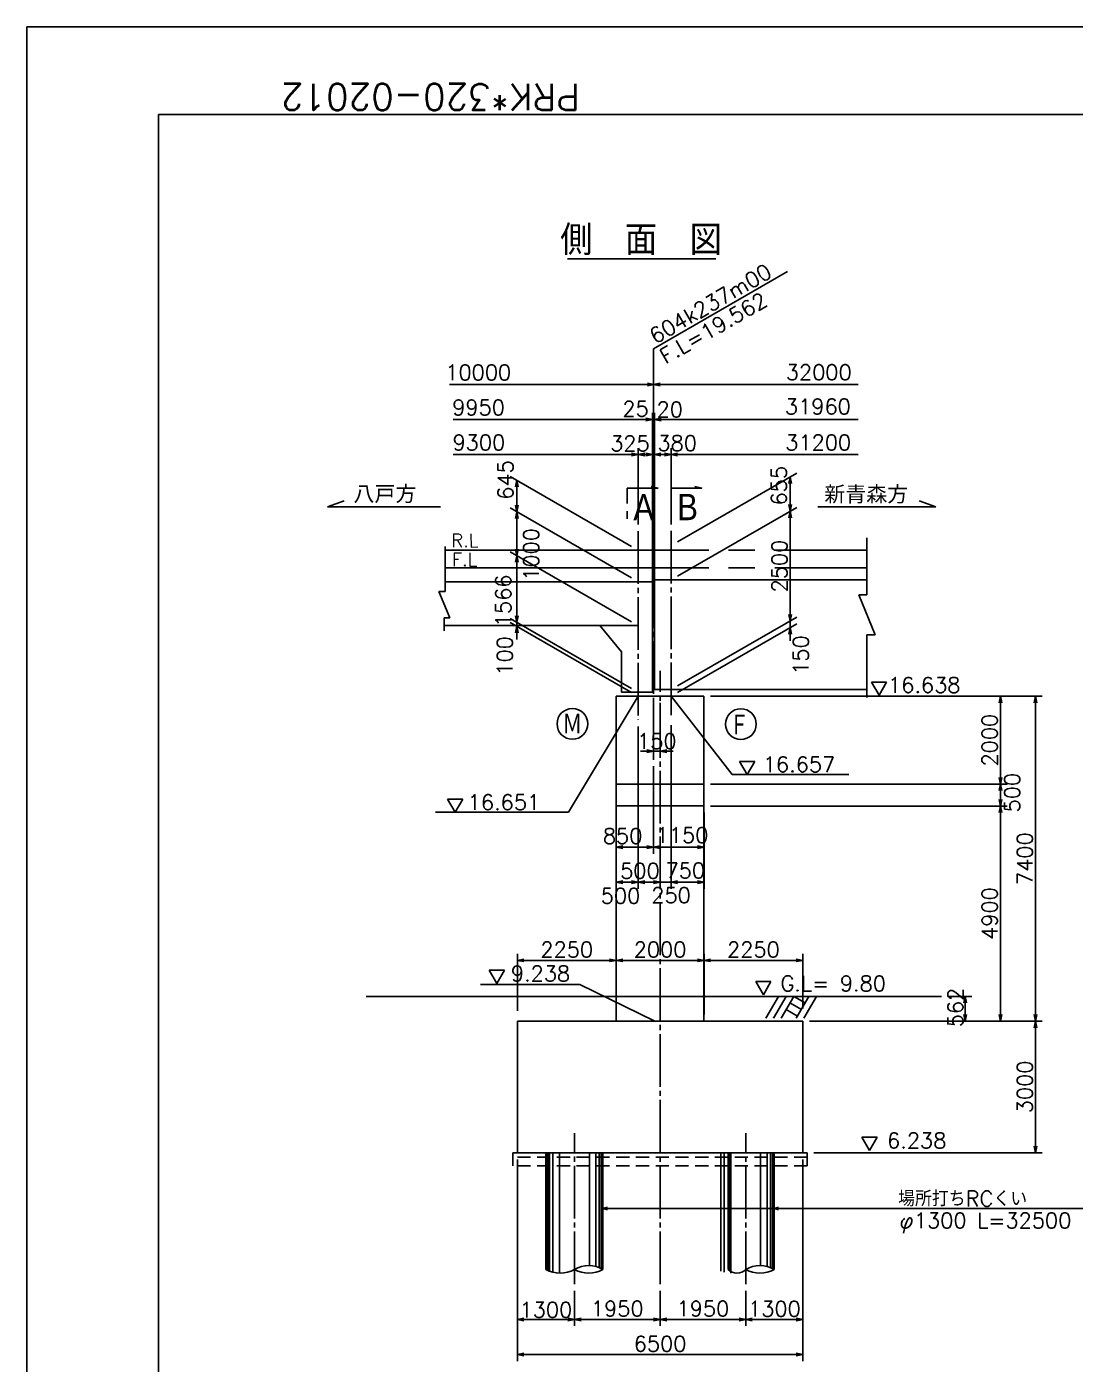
# Model space of a CAD drawing. Extents: x 284700 to 368800, y 984 to 60384.
# Drawn here: x 284700 to 308576, y 29913 to 60384 of the extents above; entities that cross this region are included whole.
import ezdxf
from ezdxf.enums import TextEntityAlignment as Align

# ---------------------------------------------------------------- set-up
doc = ezdxf.new("R2010")
doc.units = 0
doc.header["$LTSCALE"] = 300
doc.header["$MEASUREMENT"] = 0
doc.linetypes.add('HASEN1', pattern=[3, 2, -1])
doc.linetypes.add('TEN1SEN1', pattern=[25, 20, -1.5, 2, -1.5])
doc.layers.get('0').update_dxf_attribs({"linetype": 'CONTINUOUS'})
doc.layers.get('DEFPOINTS').update_dxf_attribs({"linetype": 'CONTINUOUS'})
for name, color, linetype in [('LAYER001', 7, 'CONTINUOUS'), ('LAYER002', 3, 'CONTINUOUS'), ('RLFL', 3, 'CONTINUOUS'), ('タイトル', 3, 'CONTINUOUS'), ('寸法', 1, 'CONTINUOUS'), ('文字', 3, 'CONTINUOUS'), ('枠', 2, 'CONTINUOUS'), ('構造上部', 4, 'CONTINUOUS'), ('構造線', 3, 'CONTINUOUS'), ('記号-1', 7, 'CONTINUOUS')]:
    doc.layers.add(name, color=color, linetype=linetype)
doc.styles.add('MS明朝', font='MS PMincho.ttf')
doc.styles.get("Standard").update_dxf_attribs({"font": 'romans.shx', "bigfont": 'extfont.shx'})
doc.dimstyles.new('DIMST1_100', dxfattribs={"dimscale": 100, "dimtxt": 3.5, "dimasz": 1.5, "dimexe": 1.5, "dimexo": 1.5, "dimgap": 0.7, "dimtad": 1, "dimdec": 0, "dimzin": 0, "dimdsep": 46, "dimtxsty": 'Standard', "dimblk": 'arrow_1', "dimcen": 1.5, "dimdle": 3, "dimclrd": 1, "dimclre": 1, "dimclrt": 3, "dimaunit": 1, "dimadec": 3, "dimazin": 0, "dimtfac": 1, "dimtdec": 0, "dimtmove": 2, "dimatfit": 3, "dimldrblk": 'OPEN30', "dimfxl": 0, "dimtvp": 0.7, "dimtolj": 1, "dimtzin": 0, "dimarcsym": 0})
doc.dimstyles.get("Standard").update_dxf_attribs({"dimtxt": 0.18, "dimasz": 0.18, "dimexe": 0.18, "dimexo": 0.0625, "dimgap": 0.09, "dimtad": 0, "dimtih": 1, "dimtoh": 1, "dimdec": 4, "dimzin": 0, "dimdsep": 46, "dimtxsty": 'Standard', "dimcen": 0.09, "dimadec": 0, "dimazin": 0, "dimtfac": 1, "dimtdec": 4, "dimtofl": 0, "dimtmove": 0, "dimatfit": 3, "dimfxl": 0, "dimtolj": 1, "dimtzin": 0, "dimarcsym": 0})

# ---------------------------------------------------------------- blocks, each defined once
blk = doc.blocks.new('arrow_1')
at = {"color": 0}
for p, q in [((0, 0), (-1, 0.2)), ((0, 0), (-1, -0.2)), ((-1, 0), (0, 0))]:
    blk.add_line(p, q, dxfattribs=at)
blk = doc.blocks.new('*D64')
at = {"layer": 'DEFPOINTS', "color": 0, "linetype": 'Continuous'}
for p in [(295872, 34731), (302372, 34731), (295872, 30135)]:
    blk.add_point(p, dxfattribs=at)
at = {"layer": '構造上部', "color": 1, "linetype": 'Continuous', "lineweight": -2}
for p, q in [((295872, 34581), (295872, 29985)), ((302372, 34581), (302372, 29985)), ((302222, 30135), (296022, 30135))]:
    blk.add_line(p, q, dxfattribs=at)
at = {"layer": '構造上部', "color": 1, "linetype": 'Continuous', "lineweight": -2, "xscale": 150, "yscale": 150, "zscale": 150, "rotation": 180}
blk.add_blockref('arrow_1', (295872, 30135), dxfattribs=at)
at = {"layer": '構造上部', "color": 1, "linetype": 'Continuous', "lineweight": -2, "xscale": 150, "yscale": 150, "zscale": 150}
blk.add_blockref('arrow_1', (302372, 30135), dxfattribs=at)
at = {"layer": '構造上部', "color": 3, "linetype": 'Continuous', "insert": (299122, 30380), "char_height": 350, "attachment_point": 5}
blk.add_mtext('\\A1;6500', dxfattribs=at)
blk = doc.blocks.new('_Open30')
at = {"layer": '記号-1', "color": 0, "linetype": 'Continuous', "lineweight": -2}
for p, q in [((-1, 0.27), (0, 0)), ((0, 0), (-1, -0.27)), ((0, 0), (-1, 0))]:
    blk.add_line(p, q, dxfattribs=at)
blk = doc.blocks.new('*D71')
at = {"layer": 'DEFPOINTS', "color": 0, "linetype": 'Continuous'}
for p in [(295860, 46817), (298622, 45223), (298622, 45131)]:
    blk.add_point(p, dxfattribs=at)
at = {"layer": '構造上部', "color": 1, "linetype": 'Continuous', "lineweight": -2}
for p, q in [((295860, 46967), (295860, 47117)), ((298472, 45309), (295710, 46904)), ((298472, 45218), (295710, 46812)), ((295860, 46726), (295860, 46817)), ((295860, 46576), (295860, 46426))]:
    blk.add_line(p, q, dxfattribs=at)
at = {"layer": '構造上部', "color": 1, "linetype": 'Continuous', "lineweight": -2, "xscale": 150, "yscale": 150, "zscale": 150}
for p, rotation in [((295860, 46817), 270), ((295860, 46726), 90)]:
    blk.add_blockref('arrow_1', p, dxfattribs=dict(at, rotation=rotation))
at = {"layer": '構造上部', "color": 3, "linetype": 'Continuous', "insert": (295584, 46051), "char_height": 350, "attachment_point": 5, "rotation": 90}
blk.add_mtext('\\A1;100', dxfattribs=at)
blk = doc.blocks.new('*D70')
at = {"layer": 'DEFPOINTS', "color": 0, "linetype": 'Continuous'}
for p in [(298972, 42631), (298122, 42291), (298122, 41690)]:
    blk.add_point(p, dxfattribs=at)
at = {"layer": '構造上部', "color": 1, "linetype": 'Continuous', "lineweight": -2}
for p, q in [((298972, 42481), (298972, 41540)), ((298122, 42141), (298122, 41540)), ((298822, 41690), (298272, 41690))]:
    blk.add_line(p, q, dxfattribs=at)
at = {"layer": '構造上部', "color": 1, "linetype": 'Continuous', "lineweight": -2, "xscale": 150, "yscale": 150, "zscale": 150, "rotation": 180}
blk.add_blockref('arrow_1', (298122, 41690), dxfattribs=at)
at = {"layer": '構造上部', "color": 1, "linetype": 'Continuous', "lineweight": -2, "xscale": 150, "yscale": 150, "zscale": 150}
blk.add_blockref('arrow_1', (298972, 41690), dxfattribs=at)
at = {"layer": '構造上部', "color": 3, "linetype": 'Continuous', "insert": (298268, 41947), "char_height": 350, "attachment_point": 5}
blk.add_mtext('\\A1;850', dxfattribs=at)
blk = doc.blocks.new('*D67')
at = {"layer": 'DEFPOINTS', "color": 0, "linetype": 'Continuous'}
for p in [(297172, 31735), (299122, 31735), (297172, 30935)]:
    blk.add_point(p, dxfattribs=at)
at = {"layer": '構造上部', "color": 1, "linetype": 'Continuous', "lineweight": -2}
for p, q in [((297172, 31585), (297172, 30785)), ((299122, 31585), (299122, 30785)), ((298972, 30935), (297322, 30935))]:
    blk.add_line(p, q, dxfattribs=at)
at = {"layer": '構造上部', "color": 1, "linetype": 'Continuous', "lineweight": -2, "xscale": 150, "yscale": 150, "zscale": 150, "rotation": 180}
blk.add_blockref('arrow_1', (297172, 30935), dxfattribs=at)
at = {"layer": '構造上部', "color": 1, "linetype": 'Continuous', "lineweight": -2, "xscale": 150, "yscale": 150, "zscale": 150}
blk.add_blockref('arrow_1', (299122, 30935), dxfattribs=at)
at = {"layer": '構造上部', "color": 3, "linetype": 'Continuous', "insert": (298147, 31180), "char_height": 350, "attachment_point": 5}
blk.add_mtext('\\A1;1950', dxfattribs=at)
blk = doc.blocks.new('*D56')
at = {"layer": 'DEFPOINTS', "color": 0, "linetype": 'Continuous'}
for p in [(295860, 48334), (298622, 46740), (298622, 45223)]:
    blk.add_point(p, dxfattribs=at)
at = {"layer": '寸法', "color": 1, "linetype": 'Continuous', "lineweight": -2}
for p, q in [((298472, 46826), (295710, 48421)), ((295860, 46967), (295860, 48184)), ((298472, 45309), (295710, 46904))]:
    blk.add_line(p, q, dxfattribs=at)
at = {"layer": '寸法', "color": 1, "linetype": 'Continuous', "lineweight": -2, "xscale": 150, "yscale": 150, "zscale": 150}
for p, rotation in [((295860, 48334), 90), ((295860, 46817), 270)]:
    blk.add_blockref('arrow_1', p, dxfattribs=dict(at, rotation=rotation))
at = {"layer": '寸法', "color": 3, "linetype": 'Continuous', "insert": (295552, 47305), "char_height": 350, "attachment_point": 5, "rotation": 90}
blk.add_mtext('\\A1;1566', dxfattribs=at)
blk = doc.blocks.new('*D55')
at = {"layer": 'DEFPOINTS', "color": 0, "linetype": 'Continuous'}
for p in [(295860, 50051), (298622, 48457), (298622, 47740)]:
    blk.add_point(p, dxfattribs=at)
at = {"layer": '寸法', "color": 1, "linetype": 'Continuous', "lineweight": -2}
for p, q in [((298472, 48543), (295710, 50138)), ((295860, 49484), (295860, 49901)), ((298472, 47826), (295710, 49421))]:
    blk.add_line(p, q, dxfattribs=at)
at = {"layer": '寸法', "color": 1, "linetype": 'Continuous', "lineweight": -2, "xscale": 150, "yscale": 150, "zscale": 150}
for p, rotation in [((295860, 50051), 90), ((295860, 49334), 270)]:
    blk.add_blockref('arrow_1', p, dxfattribs=dict(at, rotation=rotation))
at = {"layer": '寸法', "color": 3, "linetype": 'Continuous', "insert": (295600, 50059), "char_height": 350, "attachment_point": 5, "rotation": 90}
blk.add_mtext('\\A1;645', dxfattribs=at)
blk = doc.blocks.new('*D54')
at = {"layer": 'DEFPOINTS', "color": 0, "linetype": 'Continuous'}
for p in [(295860, 49334), (298622, 47740), (298622, 46740)]:
    blk.add_point(p, dxfattribs=at)
at = {"layer": '寸法', "color": 1, "linetype": 'Continuous', "lineweight": -2}
for p, q in [((298472, 47826), (295710, 49421)), ((295860, 48484), (295860, 49184)), ((298472, 46826), (295710, 48421))]:
    blk.add_line(p, q, dxfattribs=at)
at = {"layer": '寸法', "color": 1, "linetype": 'Continuous', "lineweight": -2, "xscale": 150, "yscale": 150, "zscale": 150}
for p, rotation in [((295860, 49334), 90), ((295860, 48334), 270)]:
    blk.add_blockref('arrow_1', p, dxfattribs=dict(at, rotation=rotation))
at = {"layer": '寸法', "color": 3, "linetype": 'Continuous', "insert": (296187, 48362), "char_height": 350, "attachment_point": 5, "rotation": 90}
blk.add_mtext('\\A1;1000', dxfattribs=at)
blk = doc.blocks.new('*D53')
at = {"layer": 'DEFPOINTS', "color": 0}
for p in [(298122, 43031), (298622, 43131), (298122, 40896)]:
    blk.add_point(p, dxfattribs=at)
at = {"layer": '寸法', "color": 1, "lineweight": -2}
for p, q in [((298622, 42981), (298622, 40746)), ((298122, 42881), (298122, 40746)), ((298472, 40896), (298272, 40896))]:
    blk.add_line(p, q, dxfattribs=at)
at = {"layer": '寸法', "color": 1, "lineweight": -2, "xscale": 150, "yscale": 150, "zscale": 150, "rotation": 180}
blk.add_blockref('arrow_1', (298122, 40896), dxfattribs=at)
at = {"layer": '寸法', "color": 1, "lineweight": -2, "xscale": 150, "yscale": 150, "zscale": 150}
blk.add_blockref('arrow_1', (298622, 40896), dxfattribs=at)
at = {"layer": '寸法', "color": 3, "insert": (298221, 40584), "char_height": 350, "attachment_point": 5}
blk.add_mtext('\\A1;500', dxfattribs=at)
blk = doc.blocks.new('*D49')
at = {"layer": 'DEFPOINTS', "color": 0}
for p in [(298122, 39115), (298122, 37731), (300122, 37731)]:
    blk.add_point(p, dxfattribs=at)
at = {"layer": '寸法', "color": 1, "lineweight": -2}
for p, q in [((298122, 37881), (298122, 39265)), ((299972, 39115), (298272, 39115)), ((300122, 37881), (300122, 39265))]:
    blk.add_line(p, q, dxfattribs=at)
at = {"layer": '寸法', "color": 1, "lineweight": -2, "xscale": 150, "yscale": 150, "zscale": 150, "rotation": 180}
blk.add_blockref('arrow_1', (298122, 39115), dxfattribs=at)
at = {"layer": '寸法', "color": 1, "lineweight": -2, "xscale": 150, "yscale": 150, "zscale": 150}
blk.add_blockref('arrow_1', (300122, 39115), dxfattribs=at)
at = {"layer": '寸法', "color": 3, "insert": (299122, 39360), "char_height": 350, "attachment_point": 5}
blk.add_mtext('\\A1;2000', dxfattribs=at)
blk = doc.blocks.new('*D50')
at = {"layer": 'DEFPOINTS', "color": 0}
for p in [(300122, 45131), (302372, 37731), (307672, 37731)]:
    blk.add_point(p, dxfattribs=at)
at = {"layer": '寸法', "color": 1, "lineweight": -2}
for p, q in [((300272, 45131), (307822, 45131)), ((307672, 44981), (307672, 37881)), ((302522, 37731), (307822, 37731))]:
    blk.add_line(p, q, dxfattribs=at)
at = {"layer": '寸法', "color": 1, "lineweight": -2, "xscale": 150, "yscale": 150, "zscale": 150}
for p, rotation in [((307672, 45131), 90), ((307672, 37731), 270)]:
    blk.add_blockref('arrow_1', p, dxfattribs=dict(at, rotation=rotation))
at = {"layer": '寸法', "color": 3, "insert": (307427, 41431), "char_height": 350, "attachment_point": 5, "rotation": 90}
blk.add_mtext('\\A1;7400', dxfattribs=at)
blk = doc.blocks.new('*D48')
at = {"layer": 'DEFPOINTS', "color": 0}
for p in [(300122, 42631), (302722, 37731), (306872, 37731)]:
    blk.add_point(p, dxfattribs=at)
at = {"layer": '寸法', "color": 1, "lineweight": -2}
for p, q in [((300272, 42631), (307022, 42631)), ((306872, 42481), (306872, 37881)), ((302872, 37731), (307022, 37731))]:
    blk.add_line(p, q, dxfattribs=at)
at = {"layer": '寸法', "color": 1, "lineweight": -2, "xscale": 150, "yscale": 150, "zscale": 150}
for p, rotation in [((306872, 42631), 90), ((306872, 37731), 270)]:
    blk.add_blockref('arrow_1', p, dxfattribs=dict(at, rotation=rotation))
at = {"layer": '寸法', "color": 3, "insert": (306627, 40181), "char_height": 350, "attachment_point": 5, "rotation": 90}
blk.add_mtext('\\A1;4900', dxfattribs=at)
blk = doc.blocks.new('*D51')
at = {"layer": 'DEFPOINTS', "color": 0}
for p in [(302581, 37731), (302472, 34731), (307672, 34731)]:
    blk.add_point(p, dxfattribs=at)
at = {"layer": '寸法', "color": 1, "lineweight": -2}
for p, q in [((302731, 37731), (307822, 37731)), ((307672, 37581), (307672, 34881)), ((302622, 34731), (307822, 34731))]:
    blk.add_line(p, q, dxfattribs=at)
at = {"layer": '寸法', "color": 1, "lineweight": -2, "xscale": 150, "yscale": 150, "zscale": 150}
for p, rotation in [((307672, 37731), 90), ((307672, 34731), 270)]:
    blk.add_blockref('arrow_1', p, dxfattribs=dict(at, rotation=rotation))
at = {"layer": '寸法', "color": 3, "insert": (307427, 36231), "char_height": 350, "attachment_point": 5, "rotation": 90}
blk.add_mtext('\\A1;3000', dxfattribs=at)
blk = doc.blocks.new('*D65')
at = {"layer": 'DEFPOINTS', "color": 0, "linetype": 'Continuous'}
for p in [(302372, 34431), (301072, 31735), (301072, 30935)]:
    blk.add_point(p, dxfattribs=at)
at = {"layer": '構造上部', "color": 1, "linetype": 'Continuous', "lineweight": -2}
for p, q in [((302372, 34281), (302372, 30785)), ((301072, 31585), (301072, 30785)), ((302222, 30935), (301222, 30935))]:
    blk.add_line(p, q, dxfattribs=at)
at = {"layer": '構造上部', "color": 1, "linetype": 'Continuous', "lineweight": -2, "xscale": 150, "yscale": 150, "zscale": 150, "rotation": 180}
blk.add_blockref('arrow_1', (301072, 30935), dxfattribs=at)
at = {"layer": '構造上部', "color": 1, "linetype": 'Continuous', "lineweight": -2, "xscale": 150, "yscale": 150, "zscale": 150}
blk.add_blockref('arrow_1', (302372, 30935), dxfattribs=at)
at = {"layer": '構造上部', "color": 3, "linetype": 'Continuous', "insert": (301725, 31177), "char_height": 350, "attachment_point": 5}
blk.add_mtext('\\A1;1300', dxfattribs=at)
blk = doc.blocks.new('*D66')
at = {"layer": 'DEFPOINTS', "color": 0, "linetype": 'Continuous'}
for p in [(299122, 31735), (301072, 31735), (299122, 30935)]:
    blk.add_point(p, dxfattribs=at)
at = {"layer": '構造上部', "color": 1, "linetype": 'Continuous', "lineweight": -2}
for p, q in [((299122, 31585), (299122, 30785)), ((301072, 31585), (301072, 30785)), ((300922, 30935), (299272, 30935))]:
    blk.add_line(p, q, dxfattribs=at)
at = {"layer": '構造上部', "color": 1, "linetype": 'Continuous', "lineweight": -2, "xscale": 150, "yscale": 150, "zscale": 150, "rotation": 180}
blk.add_blockref('arrow_1', (299122, 30935), dxfattribs=at)
at = {"layer": '構造上部', "color": 1, "linetype": 'Continuous', "lineweight": -2, "xscale": 150, "yscale": 150, "zscale": 150}
blk.add_blockref('arrow_1', (301072, 30935), dxfattribs=at)
at = {"layer": '構造上部', "color": 3, "linetype": 'Continuous', "insert": (300097, 31180), "char_height": 350, "attachment_point": 5}
blk.add_mtext('\\A1;1950', dxfattribs=at)
blk = doc.blocks.new('*D52')
at = {"layer": 'DEFPOINTS', "color": 0, "linetype": 'Continuous'}
for p in [(305527, 38295), (306072, 38295), (302722, 37731)]:
    blk.add_point(p, dxfattribs=at)
at = {"layer": '構造上部', "color": 1, "linetype": 'Continuous', "lineweight": -2}
for p, q in [((305677, 38295), (306222, 38295)), ((306072, 37881), (306072, 38145)), ((302872, 37731), (306222, 37731))]:
    blk.add_line(p, q, dxfattribs=at)
at = {"layer": '構造上部', "color": 1, "linetype": 'Continuous', "lineweight": -2, "xscale": 150, "yscale": 150, "zscale": 150}
for p, rotation in [((306072, 38295), 90), ((306072, 37731), 270)]:
    blk.add_blockref('arrow_1', p, dxfattribs=dict(at, rotation=rotation))
at = {"layer": '構造上部', "color": 3, "linetype": 'Continuous', "insert": (305846, 38040), "char_height": 350, "attachment_point": 5, "rotation": 90}
blk.add_mtext('\\A1;562', dxfattribs=at)
blk = doc.blocks.new('*D61')
at = {"layer": 'DEFPOINTS', "color": 0}
for p in [(300122, 45131), (300122, 43131), (306872, 43131)]:
    blk.add_point(p, dxfattribs=at)
at = {"layer": '寸法', "color": 1, "lineweight": -2}
for p, q in [((300272, 45131), (307022, 45131)), ((306872, 44981), (306872, 43281)), ((300272, 43131), (307022, 43131))]:
    blk.add_line(p, q, dxfattribs=at)
at = {"layer": '寸法', "color": 1, "lineweight": -2, "xscale": 150, "yscale": 150, "zscale": 150}
for p, rotation in [((306872, 45131), 90), ((306872, 43131), 270)]:
    blk.add_blockref('arrow_1', p, dxfattribs=dict(at, rotation=rotation))
at = {"layer": '寸法', "color": 3, "insert": (306627, 44131), "char_height": 350, "attachment_point": 5, "rotation": 90}
blk.add_mtext('\\A1;2000', dxfattribs=at)
blk = doc.blocks.new('*D69')
at = {"layer": 'DEFPOINTS', "color": 0, "linetype": 'Continuous'}
for p in [(298972, 43686), (300122, 42291), (300122, 41690)]:
    blk.add_point(p, dxfattribs=at)
at = {"layer": '構造上部', "color": 1, "linetype": 'Continuous', "lineweight": -2}
for p, q in [((298972, 43536), (298972, 41540)), ((300122, 42141), (300122, 41540)), ((299122, 41690), (299972, 41690))]:
    blk.add_line(p, q, dxfattribs=at)
at = {"layer": '構造上部', "color": 1, "linetype": 'Continuous', "lineweight": -2, "xscale": 150, "yscale": 150, "zscale": 150, "rotation": 180}
blk.add_blockref('arrow_1', (298972, 41690), dxfattribs=at)
at = {"layer": '構造上部', "color": 1, "linetype": 'Continuous', "lineweight": -2, "xscale": 150, "yscale": 150, "zscale": 150}
blk.add_blockref('arrow_1', (300122, 41690), dxfattribs=at)
at = {"layer": '構造上部', "color": 3, "linetype": 'Continuous', "insert": (299622, 41967), "char_height": 350, "attachment_point": 5}
blk.add_mtext('\\A1;1150', dxfattribs=at)
blk = doc.blocks.new('*D60')
at = {"layer": 'DEFPOINTS', "color": 0}
for p in [(298622, 44593), (298622, 40896), (299122, 40895)]:
    blk.add_point(p, dxfattribs=at)
at = {"layer": '寸法', "color": 1, "lineweight": -2}
for p, q in [((298622, 44443), (298622, 40746)), ((298972, 40896), (298772, 40896)), ((299122, 41045), (299122, 41046))]:
    blk.add_line(p, q, dxfattribs=at)
at = {"layer": '寸法', "color": 1, "lineweight": -2, "xscale": 150, "yscale": 150, "zscale": 150, "rotation": 180}
blk.add_blockref('arrow_1', (298622, 40896), dxfattribs=at)
at = {"layer": '寸法', "color": 1, "lineweight": -2, "xscale": 150, "yscale": 150, "zscale": 150}
blk.add_blockref('arrow_1', (299122, 40896), dxfattribs=at)
at = {"layer": '寸法', "color": 3, "insert": (298662, 41153), "char_height": 350, "attachment_point": 5}
blk.add_mtext('\\A1;500', dxfattribs=at)
blk = doc.blocks.new('*D59')
at = {"layer": 'DEFPOINTS', "color": 0}
for p in [(300122, 43131), (300122, 42631), (306872, 42631)]:
    blk.add_point(p, dxfattribs=at)
at = {"layer": '寸法', "color": 1, "lineweight": -2}
for p, q in [((300272, 43131), (307022, 43131)), ((306872, 42981), (306872, 42781)), ((300272, 42631), (307022, 42631))]:
    blk.add_line(p, q, dxfattribs=at)
at = {"layer": '寸法', "color": 1, "lineweight": -2, "xscale": 150, "yscale": 150, "zscale": 150}
for p, rotation in [((306872, 43131), 90), ((306872, 42631), 270)]:
    blk.add_blockref('arrow_1', p, dxfattribs=dict(at, rotation=rotation))
at = {"layer": '寸法', "color": 3, "insert": (307142, 42935), "char_height": 350, "attachment_point": 5, "rotation": 90}
blk.add_mtext('\\A1;500', dxfattribs=at)
blk = doc.blocks.new('*D62')
at = {"layer": 'DEFPOINTS', "color": 0, "linetype": 'Continuous'}
for p in [(306872, 43629), (306872, 43629), (306872, 43129)]:
    blk.add_point(p, dxfattribs=at)
at = {"layer": '寸法', "color": 0, "linetype": 'Continuous', "lineweight": -2}
for p, q in [((306872, 43629), (306871, 43629)), ((306872, 43629), (306872, 43379)), ((306872, 43129), (306872, 43379)), ((306872, 43129), (306871, 43129))]:
    blk.add_line(p, q, dxfattribs=at)
at = {"layer": '寸法', "color": 0, "linetype": 'Continuous'}
for points in [[(306872, 43629), (306872, 43629), (306872, 43629)], [(306872, 43129), (306872, 43129), (306872, 43129)]]:
    blk.add_solid(points, dxfattribs=at)
at = {"layer": '寸法', "color": 0, "linetype": 'Continuous', "insert": (306872, 43379), "char_height": 0.18, "attachment_point": 5}
blk.add_mtext('\\A1;500.0000', dxfattribs=at)
blk = doc.blocks.new('*D63')
at = {"layer": 'DEFPOINTS', "color": 0, "linetype": 'Continuous'}
for p in [(302084, 50125), (299372, 48560), (299372, 47782)]:
    blk.add_point(p, dxfattribs=at)
at = {"layer": '寸法', "color": 1, "linetype": 'Continuous', "lineweight": -2}
for p, q in [((299522, 48646), (302234, 50212)), ((302084, 49497), (302084, 49975)), ((299522, 47868), (302234, 49434))]:
    blk.add_line(p, q, dxfattribs=at)
at = {"layer": '寸法', "color": 1, "linetype": 'Continuous', "lineweight": -2, "xscale": 150, "yscale": 150, "zscale": 150}
for p, rotation in [((302084, 50125), 90), ((302084, 49347), 270)]:
    blk.add_blockref('arrow_1', p, dxfattribs=dict(at, rotation=rotation))
at = {"layer": '寸法', "color": 3, "linetype": 'Continuous', "insert": (301829, 49927), "char_height": 350, "attachment_point": 5, "rotation": 90}
blk.add_mtext('\\A1;655', dxfattribs=at)
blk = doc.blocks.new('*D58')
at = {"layer": 'DEFPOINTS', "color": 0, "linetype": 'Continuous'}
for p in [(302084, 46847), (299372, 45282), (299372, 45131)]:
    blk.add_point(p, dxfattribs=at)
at = {"layer": '寸法', "color": 1, "linetype": 'Continuous', "lineweight": -2}
for p, q in [((299522, 45368), (302234, 46934)), ((302084, 46997), (302084, 47147)), ((299522, 45218), (302234, 46783)), ((302084, 46697), (302084, 46847)), ((302084, 46547), (302084, 46397))]:
    blk.add_line(p, q, dxfattribs=at)
at = {"layer": '寸法', "color": 1, "linetype": 'Continuous', "lineweight": -2, "xscale": 150, "yscale": 150, "zscale": 150}
for p, rotation in [((302084, 46847), 270), ((302084, 46697), 90)]:
    blk.add_blockref('arrow_1', p, dxfattribs=dict(at, rotation=rotation))
at = {"layer": '寸法', "color": 3, "linetype": 'Continuous', "insert": (302326, 46070), "char_height": 350, "attachment_point": 5, "rotation": 90}
blk.add_mtext('\\A1;150', dxfattribs=at)
blk = doc.blocks.new('*D57')
at = {"layer": 'DEFPOINTS', "color": 0, "linetype": 'Continuous'}
for p in [(302084, 49347), (299372, 47782), (299372, 45282)]:
    blk.add_point(p, dxfattribs=at)
at = {"layer": '寸法', "color": 1, "linetype": 'Continuous', "lineweight": -2}
for p, q in [((299522, 47868), (302234, 49434)), ((302084, 46997), (302084, 49197)), ((299522, 45368), (302234, 46934))]:
    blk.add_line(p, q, dxfattribs=at)
at = {"layer": '寸法', "color": 1, "linetype": 'Continuous', "lineweight": -2, "xscale": 150, "yscale": 150, "zscale": 150}
for p, rotation in [((302084, 49347), 90), ((302084, 46847), 270)]:
    blk.add_blockref('arrow_1', p, dxfattribs=dict(at, rotation=rotation))
at = {"layer": '寸法', "color": 3, "linetype": 'Continuous', "insert": (301839, 48097), "char_height": 350, "attachment_point": 5, "rotation": 90}
blk.add_mtext('\\A1;2500', dxfattribs=at)
blk = doc.blocks.new('*D68')
at = {"layer": 'DEFPOINTS', "color": 0, "linetype": 'Continuous'}
for p in [(295872, 34431), (297172, 31735), (295872, 30935)]:
    blk.add_point(p, dxfattribs=at)
at = {"layer": '構造上部', "color": 1, "linetype": 'Continuous', "lineweight": -2}
for p, q in [((295872, 34281), (295872, 30785)), ((297172, 31585), (297172, 30785)), ((297022, 30935), (296022, 30935))]:
    blk.add_line(p, q, dxfattribs=at)
at = {"layer": '構造上部', "color": 1, "linetype": 'Continuous', "lineweight": -2, "xscale": 150, "yscale": 150, "zscale": 150, "rotation": 180}
blk.add_blockref('arrow_1', (295872, 30935), dxfattribs=at)
at = {"layer": '構造上部', "color": 1, "linetype": 'Continuous', "lineweight": -2, "xscale": 150, "yscale": 150, "zscale": 150}
blk.add_blockref('arrow_1', (297172, 30935), dxfattribs=at)
at = {"layer": '構造上部', "color": 3, "linetype": 'Continuous', "insert": (296522, 31154), "char_height": 350, "attachment_point": 5}
blk.add_mtext('\\A1;1300', dxfattribs=at)
blk = doc.blocks.new('*D126')
at = {"layer": 'DEFPOINTS', "color": 0, "linetype": 'Continuous'}
for p in [(299372, 44623), (300122, 42631), (300122, 40896)]:
    blk.add_point(p, dxfattribs=at)
at = {"layer": '構造上部', "color": 1, "linetype": 'Continuous', "lineweight": -2}
for p, q in [((299372, 44473), (299372, 40746)), ((300122, 42481), (300122, 40746)), ((299522, 40896), (299972, 40896))]:
    blk.add_line(p, q, dxfattribs=at)
at = {"layer": '構造上部', "color": 1, "linetype": 'Continuous', "lineweight": -2, "xscale": 150, "yscale": 150, "zscale": 150, "rotation": 180}
blk.add_blockref('arrow_1', (299372, 40896), dxfattribs=at)
at = {"layer": '構造上部', "color": 1, "linetype": 'Continuous', "lineweight": -2, "xscale": 150, "yscale": 150, "zscale": 150}
blk.add_blockref('arrow_1', (300122, 40896), dxfattribs=at)
at = {"layer": '構造上部', "color": 3, "linetype": 'Continuous', "insert": (299697, 41161), "char_height": 350, "attachment_point": 5}
blk.add_mtext('\\A1;750', dxfattribs=at)
blk = doc.blocks.new('*D139')
at = {"layer": 'DEFPOINTS', "color": 0, "linetype": 'Continuous'}
for p in [(302372, 39115), (302372, 37871), (300122, 37731)]:
    blk.add_point(p, dxfattribs=at)
at = {"layer": '構造上部', "color": 1, "linetype": 'Continuous', "lineweight": -2}
for p, q in [((300122, 37881), (300122, 39265)), ((300272, 39115), (302222, 39115)), ((302372, 38021), (302372, 39265))]:
    blk.add_line(p, q, dxfattribs=at)
at = {"layer": '構造上部', "color": 1, "linetype": 'Continuous', "lineweight": -2, "xscale": 150, "yscale": 150, "zscale": 150, "rotation": 180}
blk.add_blockref('arrow_1', (300122, 39115), dxfattribs=at)
at = {"layer": '構造上部', "color": 1, "linetype": 'Continuous', "lineweight": -2, "xscale": 150, "yscale": 150, "zscale": 150}
blk.add_blockref('arrow_1', (302372, 39115), dxfattribs=at)
at = {"layer": '構造上部', "color": 3, "linetype": 'Continuous', "insert": (301247, 39360), "char_height": 350, "attachment_point": 5}
blk.add_mtext('\\A1;2250', dxfattribs=at)
blk = doc.blocks.new('*D140')
at = {"layer": 'DEFPOINTS', "color": 0, "linetype": 'Continuous'}
for p in [(295872, 39115), (295872, 37816), (298122, 37731)]:
    blk.add_point(p, dxfattribs=at)
at = {"layer": '構造上部', "color": 1, "linetype": 'Continuous', "lineweight": -2}
for p, q in [((295872, 37966), (295872, 39265)), ((297972, 39115), (296022, 39115)), ((298122, 37881), (298122, 39265))]:
    blk.add_line(p, q, dxfattribs=at)
at = {"layer": '構造上部', "color": 1, "linetype": 'Continuous', "lineweight": -2, "xscale": 150, "yscale": 150, "zscale": 150, "rotation": 180}
blk.add_blockref('arrow_1', (295872, 39115), dxfattribs=at)
at = {"layer": '構造上部', "color": 1, "linetype": 'Continuous', "lineweight": -2, "xscale": 150, "yscale": 150, "zscale": 150}
blk.add_blockref('arrow_1', (298122, 39115), dxfattribs=at)
at = {"layer": '構造上部', "color": 3, "linetype": 'Continuous', "insert": (296997, 39360), "char_height": 350, "attachment_point": 5}
blk.add_mtext('\\A1;2250', dxfattribs=at)
blk = doc.blocks.new('*D144')
at = {"layer": 'DEFPOINTS', "color": 0, "linetype": 'Continuous'}
for p in [(298972, 45131), (299122, 45131), (299122, 43879)]:
    blk.add_point(p, dxfattribs=at)
at = {"layer": '構造上部', "color": 1, "linetype": 'Continuous', "lineweight": -2}
for p, q in [((298972, 44981), (298972, 43729)), ((299122, 44981), (299122, 43729)), ((298822, 43879), (298672, 43879)), ((298972, 43879), (299122, 43879)), ((299272, 43879), (299422, 43879))]:
    blk.add_line(p, q, dxfattribs=at)
at = {"layer": '構造上部', "color": 1, "linetype": 'Continuous', "lineweight": -2, "xscale": 150, "yscale": 150, "zscale": 150}
blk.add_blockref('arrow_1', (298972, 43879), dxfattribs=at)
at = {"layer": '構造上部', "color": 1, "linetype": 'Continuous', "lineweight": -2, "xscale": 150, "yscale": 150, "zscale": 150, "rotation": 180}
blk.add_blockref('arrow_1', (299122, 43879), dxfattribs=at)
at = {"layer": '構造上部', "color": 3, "linetype": 'Continuous', "insert": (299047, 44108), "char_height": 350, "attachment_point": 5}
blk.add_mtext('\\A1;150', dxfattribs=at)

msp = doc.modelspace()

# ---------------------------------------------------------------- linework, layer by layer
at = {"layer": 'LAYER001', "color": 3, "linetype": 'TEN1SEN1'}
for p, q in [((294231.12149, 48456.59515), (303826.5139, 48456.59515)), ((294231.12149, 48056.59515), (303826.5139, 48056.59515))]:
    msp.add_line(p, q, dxfattribs=at)
at = {"layer": 'LAYER001', "color": 3, "linetype": 'HASEN1', "ltscale": 0.5}
for p, q in [((295771.67369, 34731.1548), (295771.67301, 34431.1548)), ((302471.67301, 34631.1548), (295771.67301, 34631.1548)), ((302471.67301, 34431.1548), (295771.67301, 34431.1548))]:
    msp.add_line(p, q, dxfattribs=at)
at = {"layer": 'LAYER002', "color": 1, "linetype": 'Continuous', "flags": 128}
for points in [[(297921.67369, 33490.66827), (297821.67369, 33460.65827), (297921.67369, 33430.65827)], [(297821.67369, 33460.65827), (301892.84406, 33460.65827)], [(301821.67369, 33490.66827), (301721.67369, 33460.65827), (301821.67369, 33430.65827)], [(301892.84406, 33460.65827), (302674.43406, 33460.65827)], [(302674.43406, 33460.65827), (309098.44406, 33460.65827)]]:
    msp.add_lwpolyline(points, dxfattribs=at)
at = {"layer": 'RLFL', "color": 4, "linetype": 'TEN1SEN1', "ltscale": 0.2}
for p, q in [((298621.73745, 48890.76503), (298621.73745, 44592.74777)), ((299371.73745, 48902.70155), (299371.73745, 44623.19603))]:
    msp.add_line(p, q, dxfattribs=at)
at = {"layer": '寸法', "color": 1, "linetype": 'Continuous'}
for p, q in [((298971.67369, 53043.30184), (302026.86994, 54807.21503)), ((298971.60994, 52236.13841), (298971.60994, 53043.26503)), ((298971.73745, 52236.13841), (298971.73745, 53043.26503)), ((298971.73745, 48439.74117), (298971.73745, 51536.63117)), ((299121.73745, 45521.21117), (299121.73745, 45713.34209)), ((303934.63393, 45452.53287), (304281.04393, 45452.53287)), ((304107.84393, 45152.53287), (303934.63393, 45452.53287)), ((304281.04393, 45452.53287), (304107.84393, 45152.53287)), ((298621.73745, 45131.15503), (297036.30908, 42487.36956)), ((299371.73745, 45131.15503), (300760.30448, 43345.11528)), ((300932.38877, 43645.11528), (301278.79877, 43645.11528)), ((301105.59877, 43345.11528), (300932.38877, 43645.11528)), ((301278.79877, 43645.11528), (301105.59877, 43345.11528)), ((294281.88743, 42787.36956), (294455.09743, 42487.36956)), ((294628.29743, 42787.36956), (294281.88743, 42787.36956)), ((294455.09743, 42487.36956), (294628.29743, 42787.36956)), ((295229.75902, 38888.74396), (295576.16902, 38888.74396)), ((295402.95902, 38588.74396), (295229.75902, 38888.74396)), ((295576.16902, 38888.74396), (295402.95902, 38588.74396)), ((301646.49759, 38629.73754), (301300.08759, 38629.73754)), ((301300.08759, 38629.73754), (301473.29759, 38329.73754)), ((301473.29759, 38329.73754), (301646.49759, 38629.73754)), ((304062.37796, 35085.46723), (303715.96796, 35085.46723)), ((303715.96796, 35085.46723), (303889.17796, 34785.46723)), ((303889.17796, 34785.46723), (304062.37796, 35085.46723))]:
    msp.add_line(p, q, dxfattribs=at)
at = {"layer": '寸法', "color": 1}
for p, q in [((298971.60994, 47828.16471), (298971.60994, 52479.68455)), ((298971.73745, 47828.16471), (298971.73745, 52479.68455)), ((298831.9064, 52234.28462), (294322.56428, 52234.28462)), ((303631.07956, 52236.31841), (299121.73745, 52236.31841)), ((298946.73745, 47739.59515), (298946.73745, 51586.33117)), ((298946.73745, 47739.59515), (298946.73745, 51586.33117)), ((298971.73745, 47428.07462), (298971.73745, 51586.33117)), ((298971.73745, 47428.07462), (298971.73745, 51586.33117)), ((298991.73745, 46832.92054), (298991.73745, 51586.33117)), ((298991.73745, 46832.92054), (298991.73745, 51586.33117)), ((298796.73745, 51436.33117), (294413.16543, 51436.33117)), ((298796.73745, 51436.33117), (298646.73745, 51436.33117)), ((298821.73745, 51436.33117), (298671.73745, 51436.33117)), ((299121.73745, 51436.33117), (299271.73745, 51436.33117)), ((303631.07956, 51436.33117), (299146.73745, 51436.33117)), ((299146.73745, 51436.33117), (299296.73745, 51436.33117)), ((298571.73745, 50636.33117), (294413.16543, 50636.33117)), ((298946.73745, 50636.33117), (298471.73745, 50636.33117)), ((298621.73745, 49040.76503), (298621.73745, 50786.33117)), ((298846.73745, 50636.33117), (298696.73745, 50636.33117)), ((298991.73745, 46681.59515), (298991.73745, 50786.33117)), ((299471.73745, 50636.33117), (298996.73745, 50636.33117)), ((299371.73745, 49040.76503), (299371.73745, 50786.33117)), ((303630.10874, 50636.33117), (299371.73745, 50636.33117)), ((299621.73745, 50636.33117), (299771.73745, 50636.33117)), ((298971.72104, 40895.78803), (298821.72104, 40895.78803)), ((299371.73745, 40895.78803), (299121.72104, 40895.78803)), ((297291.79162, 38560.96266), (295029.25196, 38560.96266)), ((297291.79162, 38560.96266), (298984.09634, 37737.5254))]:
    msp.add_line(p, q, dxfattribs=at)
at = {"layer": '寸法', "color": 1, "linetype": 'Continuous', "flags": 128}
for points in [[(300760.30448, 43345.11528), (303416.67344, 43345.11528)], [(297036.30908, 42487.36956), (294008.25802, 42487.36956)]]:
    msp.add_lwpolyline(points, dxfattribs=at)
at = {"layer": '文字', "color": 1, "linetype": 'Continuous'}
for p, q in [((291550.43995, 49449.85031), (291926.32995, 49586.65031)), ((294124.4041, 49449.85031), (291550.43995, 49449.85031)), ((302713.04593, 49449.85031), (305398.74163, 49449.85031)), ((305398.74163, 49449.85031), (305022.88163, 49586.65031))]:
    msp.add_line(p, q, dxfattribs=at)
at = {"layer": '文字', "color": 3, "linetype": 'Continuous'}
for centre in [(297125.05185, 44502.44421), (300961.42151, 44495.73191)]:
    msp.add_circle(centre, 350, dxfattribs=at)
at = {"layer": '枠', "color": 1, "linetype": 'Continuous', "flags": 128}
msp.add_lwpolyline([(284699.58994, 60383.71503), (284699.58994, 983.71503), (368799.58994, 983.71503), (368799.58994, 60383.71503), (284699.58994, 60383.71503)], dxfattribs=at)
at = {"layer": '枠', "color": 2, "linetype": 'Continuous', "flags": 128}
msp.add_lwpolyline([(287699.58994, 2983.71503), (287699.58994, 58383.71503), (366799.58994, 58383.71503), (366799.58994, 2983.71503), (287699.58994, 2983.71503)], dxfattribs=at)
at = {"layer": '構造上部', "color": 1}
for p, q in [((294231.12149, 47521.53206), (294231.12149, 48546.38096)), ((294086.99674, 47521.53206), (294231.12149, 47521.53206)), ((294333.4766, 46916.0948), (294086.99674, 47521.53206)), ((294203.09235, 46623.4172), (294203.09235, 46916.0948)), ((294203.09235, 46916.0948), (294333.4766, 46916.0948))]:
    msp.add_line(p, q, dxfattribs=at)
at = {"layer": '構造上部', "color": 1, "linetype": 'Continuous'}
for p, q in [((303826.5139, 47441.93402), (303826.5139, 48736.93838)), ((304022.71869, 46531.28797), (303648.99558, 47441.93402)), ((303648.99558, 47441.93402), (303648.99558, 47441.93402)), ((303648.99558, 47441.93402), (303648.99558, 47441.93402)), ((303648.99558, 47441.93402), (303648.99558, 47441.93402)), ((303648.99558, 47441.93402), (303826.5139, 47441.93402)), ((303826.5139, 45104.85511), (303826.5139, 46531.28797)), ((303826.5139, 46531.28797), (304022.71869, 46531.28797))]:
    msp.add_line(p, q, dxfattribs=at)
at = {"layer": '構造上部', "linetype": 'Continuous'}
for p, q in [((294231.12149, 47739.59515), (298946.73745, 47739.59515)), ((298991.73745, 47781.59515), (303826.5139, 47781.59515)), ((298621.73745, 46739.59515), (294203.09235, 46739.59515)), ((297746.73745, 46739.59515), (298246.73745, 46139.59515)), ((298946.73745, 45222.59515), (298246.73745, 45222.59515)), ((298991.73745, 45281.59515), (303826.5139, 45281.59515)), ((296521.67369, 32074.12432), (296521.67369, 34731.1548)), ((296536.67369, 32065.72656), (296536.67369, 34731.1548)), ((296561.67369, 32052.85336), (296561.67369, 34731.1548)), ((296606.67369, 32032.9713), (296606.67369, 34731.1548)), ((296681.67369, 32008.33184), (296681.67369, 34731.1548)), ((296831.67369, 31987.21393), (296831.67369, 34731.1548)), ((297511.67369, 32161.03471), (297511.67369, 34731.1548)), ((297661.67369, 32139.9168), (297661.67369, 34731.1548)), ((297736.67369, 32115.27734), (297736.67369, 34731.1548)), ((297781.67369, 32095.39528), (297781.67369, 34731.1548)), ((297806.67369, 32082.52208), (297806.67369, 34731.1548)), ((297821.67369, 32074.12432), (297821.67369, 34731.1548)), ((300506.67369, 32032.9713), (300506.67369, 34731.1548)), ((300581.67369, 32008.33184), (300581.67369, 34731.1548)), ((300671.67369, 32074.12432), (300671.67369, 34731.1548)), ((300686.67369, 32065.72656), (300686.67369, 34731.1548)), ((300711.67369, 32052.85336), (300711.67369, 34731.1548)), ((300731.67369, 31987.21393), (300731.67369, 34731.1548)), ((301411.67369, 32161.03471), (301411.67369, 34731.1548)), ((301561.67369, 32139.9168), (301561.67369, 34731.1548)), ((301636.67369, 32115.27734), (301636.67369, 34731.1548)), ((301681.67369, 32095.39528), (301681.67369, 34731.1548)), ((301706.67369, 32082.52208), (301706.67369, 34731.1548)), ((301721.67369, 32074.12432), (301721.67369, 34731.1548))]:
    msp.add_line(p, q, dxfattribs=at)
at = {"layer": '構造上部'}
for p, q in [((298946.73745, 47781.59515), (298946.73745, 45222.59515)), ((298991.73745, 45281.59515), (298991.73745, 47781.59515)), ((298246.73745, 46139.59515), (298246.73745, 45222.59515))]:
    msp.add_line(p, q, dxfattribs=at)
at = {"layer": '構造上部', "linetype": 'Continuous'}
for centre, radius, start, end in [((296846.67369, 32637.04083), 650, 240, 300), ((297496.67369, 31511.20781), 650, 60, 120), ((297496.67369, 32637.04083), 650, 240, 300), ((300871.67369, 32260.24724), 273.20641, 222.941702156, 317.058297844), ((301396.67369, 31511.20781), 650, 60, 120), ((301396.67369, 32637.04083), 650, 240, 300)]:
    msp.add_arc(centre, radius, start, end, dxfattribs=at)
at = {"layer": '構造線', "color": 1, "linetype": 'TEN1SEN1', "ltscale": 0.2}
for p, q in [((298971.67369, 43685.92718), (298971.67369, 53043.30184)), ((299121.67369, 31734.97339), (299121.67369, 45713.34209)), ((297171.67369, 31734.97339), (297171.67369, 35180.74682)), ((301071.67369, 31734.97339), (301071.67369, 35180.74682))]:
    msp.add_line(p, q, dxfattribs=at)
at = {"layer": '構造線', "linetype": 'Continuous'}
for p, q in [((298121.72278, 45131.15503), (298121.67369, 37731.15503)), ((300121.67369, 45131.15503), (298121.67369, 45131.15503)), ((300121.67369, 45131.15503), (300121.67369, 37731.15503)), ((300121.67369, 43131.15503), (298121.71279, 43131.15503)), ((300121.67369, 42631.15503), (298121.71067, 42631.15503)), ((305527.47066, 38294.74061), (292427.47066, 38294.74061)), ((295871.69534, 37731.15505), (295871.67369, 34731.1548)), ((302371.69101, 37731.15496), (295871.69534, 37731.15505)), ((302371.69101, 37731.15496), (302371.67369, 34731.1548)), ((295871.67369, 34731.1548), (295771.67369, 34731.1548)), ((302371.67369, 34731.1548), (295871.67369, 34731.1548)), ((302471.67369, 34731.1548), (302371.67369, 34731.1548)), ((302471.67369, 34731.1548), (302471.67164, 34431.1548))]:
    msp.add_line(p, q, dxfattribs=at)
at = {"layer": '構造線', "color": 4, "linetype": 'Continuous'}
for p, q in [((301530.37676, 37794.74061), (301819.04676, 38294.74061)), ((301703.57676, 37794.74061), (301992.25676, 38294.74061)), ((301876.78676, 37794.74061), (302165.45676, 38294.74061)), ((302078.85676, 38144.74061), (302338.66676, 37994.74061)), ((302165.45676, 38294.74061), (302425.26676, 38144.74061)), ((302223.19676, 37794.74061), (302511.86676, 38294.74061)), ((302396.39676, 37794.74061), (302685.08454, 38294.74061)), ((301992.25676, 37994.74061), (302252.06676, 37844.74061))]:
    msp.add_line(p, q, dxfattribs=at)
at = {"layer": '記号-1', "color": 2, "linetype": 'Continuous'}
msp.add_line((297014.29427, 55096.33258), (300389.47427, 55096.33258), dxfattribs=at)
at = {"layer": '記号-1', "color": 2}
for p, q in [((298371.73745, 49872.05192), (298371.73745, 49522.05192)), ((299371.73745, 49872.05192), (299371.73745, 49522.05192)), ((298371.73745, 49347.05192), (298371.73745, 49172.05192)), ((299371.73745, 49347.05192), (299371.73745, 49172.05192))]:
    msp.add_line(p, q, dxfattribs=at)
at = {"layer": '記号-1', "color": 2, "flags": 128}
for points in [[(298916.51163, 49913.64455), (299071.73745, 49872.05192), (298371.73745, 49872.05192)], [(299916.51163, 49913.64455), (300071.73745, 49872.05192), (299371.73745, 49872.05192)]]:
    msp.add_lwpolyline(points, dxfattribs=at)

# ---------------------------------------------------------------- block references
at = {"layer": '寸法', "color": 1, "xscale": -150, "yscale": 150, "zscale": 150, "rotation": 180}
for p in [(298981.9064, 52234.28462), (298946.73745, 51436.33117), (298946.73745, 51436.33117), (298621.73745, 50636.33117), (298946.73745, 50636.33117), (299371.73745, 50636.33117)]:
    msp.add_blockref('arrow_1', p, dxfattribs=at)
at = {"layer": '寸法', "color": 1, "xscale": -150, "yscale": 150, "zscale": 150}
for p in [(298971.73745, 52236.31841), (298996.73745, 51436.33117), (298996.73745, 51436.33117), (298621.73745, 50636.33117), (298991.73745, 50636.33117), (299371.73745, 50636.33117)]:
    msp.add_blockref('arrow_1', p, dxfattribs=at)

# ---------------------------------------------------------------- texts
at = {"layer": 'RLFL', "color": 3}
for s, p in [('R.L', (294366.77514, 48528.81313)), ('F.L', (294379.58297, 48094.96212))]:
    msp.add_text(s, height=300, rotation=0.2865, dxfattribs=at).set_placement(p)
at = {"layer": 'タイトル', "color": 3}
msp.add_text('PRK*320-02012', height=600, rotation=180, dxfattribs=at).set_placement((297299.62994, 59083.63503))
at = {"layer": '寸法', "color": 3}
for s, p in [('604k237m00', (299010.61994, 53148.33156)), ('F.L=19.562', (299247.12994, 52691.78155))]:
    msp.add_text(s, height=350, rotation=30, dxfattribs=at).set_placement(p)
for s, p in [('16.638', (304312.73976, 45211.6549)), ('16.657', (301460.71875, 43404.23731)), ('16.651', (294740.84964, 42540.03224)), ('9.238', (295723.91709, 38638.73396)), ('G.L= 9.80', (301864.51698, 38413.04522)), ('6.238', (304290.24351, 34835.45723)), ('場所打ちRCくい', (304541.37406, 33510.65827)), ('φ1300 L=32500', (304571.36406, 33014.49274))]:
    msp.add_text(s, height=350, dxfattribs=at).set_placement(p)
at = {"layer": '寸法', "color": 3, "char_height": 350, "attachment_point": 5}
for s, insert in [('10000', (294980.27396, 52509.28462)), ('32000', (302734.27887, 52511.31841)), ('9950', (294987.80602, 51711.33117)), ('25', (298563.15724, 51682.19884)), ('20', (299341.68122, 51664.65316)), ('31960', (302715.79722, 51732.04111)), ('9300', (294994.82876, 50911.33117)), ('325', (298434.37896, 50892.63993)), ('380', (299511.4345, 50898.48859)), ('31200', (302722.49107, 50911.33117)), ('250', (299371.72104, 40597.38515))]:
    msp.add_mtext(s, dxfattribs=dict(at, insert=insert))
at = {"layer": '文字', "color": 3, "style": 'MS明朝'}
for s, p in [('八戸方', (292139.77703, 49570.98997)), ('新青森方', (302862.04505, 49561.41141))]:
    msp.add_text(s, height=350, dxfattribs=at).set_placement(p)
for s, width, p, p2 in [('Ｍ', 0.695313, (296898.44194, 44286.97098), (297348.44194, 44286.97098)), ('Ｆ', 1.011364, (300700.47151, 44261.63191), (301150.47151, 44261.63191))]:
    msp.add_text(s, height=450, dxfattribs=dict(at, width=width)).set_placement(p, p2, align=Align.FIT)
at = {"layer": '記号-1', "color": 2, "style": 'MS明朝', "width": 0.9}
msp.add_text('側\u3000面\u3000図', height=600, dxfattribs=at).set_placement((298688.96427, 55246.33258), align=Align.CENTER)
for s, p in [('A', (298510.49627, 49135.45005)), ('B', (299512.35421, 49142.60005))]:
    msp.add_text(s, height=600, dxfattribs=at).set_placement(p)

# ---------------------------------------------------------------- dimensions: what is measured, and where the dimension line sits
at = {"layer": '寸法', "linetype": 'Continuous'}
for base, p1, p2, text, picture, middle in [((295860.11803, 50051.01686), (298621.73745, 47739.59515), (298621.73745, 48456.59515), '645', '*D55', (295599.71206, 50059.09098)), ((302083.67036, 50125.33034), (299371.73745, 47781.59515), (299371.73745, 48559.59515), '655', '*D63', (301829.37052, 49927.21028)), ((295860.11803, 48334.01686), (298621.73745, 45222.59515), (298621.73745, 46739.59515), '1566', '*D56', (295551.78528, 47304.73851))]:
    dim = msp.add_linear_dim(base=base, p1=p1, p2=p2, angle=90, text=text, dimstyle='DIMST1_100', dxfattribs=at)
    dim.commit()
    dim.dimension.update_dxf_attribs({"geometry": picture, "text_midpoint": middle, "dimtype": 160})
for base, p1, p2, picture, middle in [((295860.11803, 49334.01686), (298621.73745, 46739.59515), (298621.73745, 47739.59515), '*D54', (296186.81193, 48362.22848)), ((302083.67036, 46847.33034), (299371.73745, 45131.15503), (299371.73745, 45281.59515), '*D58', (302326.366, 46069.77909))]:
    dim = msp.add_linear_dim(base=base, p1=p1, p2=p2, angle=90, dimstyle='DIMST1_100', dxfattribs=at)
    dim.commit()
    dim.dimension.update_dxf_attribs({"geometry": picture, "text_midpoint": middle, "dimtype": 160})
dim = msp.add_linear_dim(base=(302083.67036, 49347.33034), p1=(299371.73745, 45281.59515), p2=(299371.73745, 47781.59515), angle=90, dimstyle='DIMST1_100', dxfattribs=at)
dim.commit()
dim.dimension.update_dxf_attribs({"geometry": '*D57', "text_midpoint": (301838.67036, 48097.33034)})
at = {"layer": '寸法', "color": 3}
for base, p1, p2, angle, picture, middle in [((307671.97369, 37731.1548), (300121.67369, 45131.15503), (302371.69101, 37731.1548), 90, '*D50', (307426.97369, 41431.15492)), ((306871.97369, 43131.15503), (300121.67369, 45131.15503), (300121.67369, 43131.15503), 90, '*D61', (306626.97369, 44131.15503)), ((306871.97369, 37731.1548), (300121.67369, 42631.15503), (302721.6874, 37731.1548), 90, '*D48', (306626.97369, 40181.15492)), ((298121.67369, 39115.26958), (300121.67369, 37731.15503), (298121.67369, 37731.15505), 180, '*D49', (299121.67369, 39360.26958)), ((307671.97369, 34731.1548), (302581.42093, 37731.15495), (302471.67369, 34731.1548), 90, '*D51', (307426.97369, 36231.15488))]:
    dim = msp.add_linear_dim(base=base, p1=p1, p2=p2, angle=angle, dimstyle='DIMST1_100', dxfattribs=at)
    dim.commit()
    dim.dimension.update_dxf_attribs({"geometry": picture, "text_midpoint": middle})
for base, p1, p2, angle, picture, middle in [((298621.73745, 40895.76799), (299121.72104, 40895.29395), (298621.73745, 44592.74777), 180, '*D60', (298661.65342, 41153.36622)), ((306871.97369, 42631.15503), (300121.67369, 43131.15503), (300121.67369, 42631.15503), 90, '*D59', (307141.90367, 42934.96187)), ((298121.72212, 40895.78803), (298621.73745, 43131.15503), (298121.72212, 43031.15503), 180, '*D53', (298221.01774, 40584.03045))]:
    dim = msp.add_linear_dim(base=base, p1=p1, p2=p2, angle=angle, dimstyle='DIMST1_100', dxfattribs=at)
    dim.commit()
    dim.dimension.update_dxf_attribs({"geometry": picture, "text_midpoint": middle, "dimtype": 160})
at = {"layer": '寸法', "color": 1, "linetype": 'Continuous'}
dim = msp.add_aligned_dim(p1=(306871.67369, 43129.12503), p2=(306871.67369, 43629.12503), distance=0, dimstyle='Standard', dxfattribs=at)
dim.commit()
dim.dimension.update_dxf_attribs({"geometry": '*D62', "text_midpoint": (306871.67369, 43379.12503)})
at = {"layer": '構造上部', "linetype": 'Continuous'}
for base, p1, p2, text, picture, middle in [((295860.11803, 46817.01686), (298621.73745, 45131.15503), (298621.73745, 45222.59515), '100', '*D71', (295583.59193, 46051.41952)), ((306071.97369, 38294.74061), (302721.6874, 37731.1548), (305527.47066, 38294.74061), '562', '*D52', (305845.73586, 38039.96143))]:
    dim = msp.add_linear_dim(base=base, p1=p1, p2=p2, angle=90, text=text, dimstyle='DIMST1_100', dxfattribs=at)
    dim.commit()
    dim.dimension.update_dxf_attribs({"geometry": picture, "text_midpoint": middle, "dimtype": 160})
for base, p1, p2, picture, middle in [((299121.67369, 43879.09607), (298971.67369, 45131.15503), (299121.67369, 45131.15503), '*D144', (299046.67369, 44107.97615)), ((300121.67369, 40895.78803), (299371.73745, 44623.19603), (300121.67369, 42631.15503), '*D126', (299696.70557, 41160.72272))]:
    dim = msp.add_linear_dim(base=base, p1=p1, p2=p2, dimstyle='DIMST1_100', dxfattribs=at)
    dim.commit()
    dim.dimension.update_dxf_attribs({"geometry": picture, "text_midpoint": middle, "dimtype": 160})
for base, p1, p2, picture, middle in [((300121.67369, 41690.45008), (298971.67369, 43685.92718), (300121.67369, 42290.92186), '*D69', (299621.67369, 41967.13304)), ((298121.70597, 41690.45008), (298971.67369, 42631.15503), (298121.70597, 42290.92186), '*D70', (298268.48857, 41946.83341)), ((295871.67369, 30934.97339), (297171.67369, 31734.97339), (295871.67369, 34431.1548), '*D68', (296521.67369, 31153.81879)), ((301071.67369, 30934.97339), (302371.67369, 34431.1548), (301071.67369, 31734.97339), '*D65', (301725.30291, 31176.92718))]:
    dim = msp.add_linear_dim(base=base, p1=p1, p2=p2, angle=180, dimstyle='DIMST1_100', dxfattribs=at)
    dim.commit()
    dim.dimension.update_dxf_attribs({"geometry": picture, "text_midpoint": middle, "dimtype": 160})
for base, p1, p2, picture, middle in [((295871.69245, 39115.26958), (298121.67369, 37731.15503), (295871.69245, 37816.34337), '*D140', (296996.68307, 39360.26958)), ((302371.6887, 39115.26958), (300121.67369, 37731.15503), (302371.6887, 37871.44418), '*D139', (301246.6812, 39360.26958))]:
    dim = msp.add_linear_dim(base=base, p1=p1, p2=p2, dimstyle='DIMST1_100', dxfattribs=at)
    dim.commit()
    dim.dimension.update_dxf_attribs({"geometry": picture, "text_midpoint": middle})
for base, p1, p2, picture, middle in [((295871.67369, 30134.97339), (302371.67369, 34731.1548), (295871.67369, 34731.1548), '*D64', (299121.67369, 30379.97339)), ((297171.67369, 30934.97339), (299121.67369, 31734.97339), (297171.67369, 31734.97339), '*D67', (298146.67369, 31179.97339)), ((299121.67369, 30934.97339), (301071.67369, 31734.97339), (299121.67369, 31734.97339), '*D66', (300096.67369, 31179.97339))]:
    dim = msp.add_linear_dim(base=base, p1=p1, p2=p2, angle=180, dimstyle='DIMST1_100', dxfattribs=at)
    dim.commit()
    dim.dimension.update_dxf_attribs({"geometry": picture, "text_midpoint": middle})

doc.saveas('drawing.dxf')
